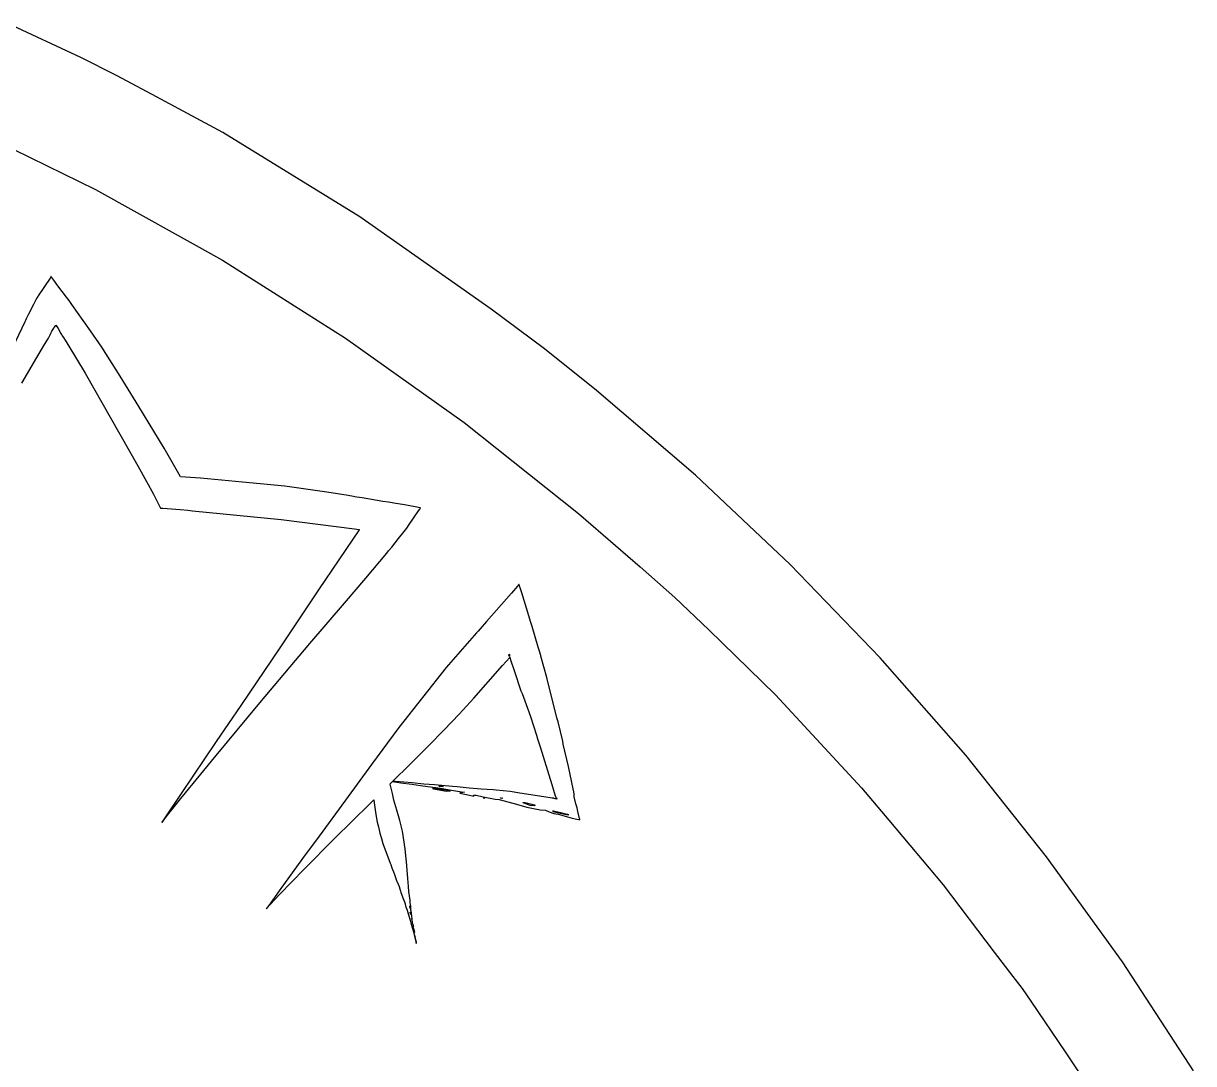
# Model space of a CAD drawing. Extents: x 0 to 162, y 0 to 357.
# Drawn here: x 111.96 to 143.79, y 322.48 to 350.76 of the extents above; entities that cross this region are included whole.
import ezdxf

# ---------------------------------------------------------------- set-up
doc = ezdxf.new("R2010")
doc.units = 0

msp = doc.modelspace()

# ---------------------------------------------------------------- linework, layer by layer
at = {"layer": 'Layer 1'}
for p, q in [((113.521308, 349.831171), (111.538068, 350.755561)), ((114.497, 349.337), (113.521308, 349.831171)), ((115.46371, 348.82456), (114.497, 349.337)), ((117.38897, 347.78709), (115.46371, 348.82456)), ((110.364832, 347.977028), (113.918583, 346.242206)), ((121.110016, 345.502498), (117.38897, 347.78709)), ((113.918583, 346.242206), (117.372853, 344.31691)), ((124.68335, 342.99315), (121.110016, 345.502498)), ((117.372853, 344.31691), (120.719833, 342.205218)), ((112.688108, 343.832971), (112.366093, 343.354382)), ((112.707339, 343.86526), (112.688108, 343.832971)), ((112.712075, 343.873368), (112.707339, 343.86526)), ((112.714657, 343.876024), (112.712075, 343.873368)), ((112.718247, 343.871074), (112.714657, 343.876024)), ((112.73231, 343.851341), (112.718247, 343.871074)), ((112.78885, 343.773058), (112.73231, 343.851341)), ((112.90179, 343.619651), (112.78885, 343.773058)), ((113.131253, 343.319223), (112.90179, 343.619651)), ((112.235072, 343.115733), (112.104482, 342.854912)), ((112.300798, 343.244169), (112.235072, 343.115733)), ((112.33366, 343.304872), (112.300798, 343.244169)), ((112.349877, 343.33221), (112.33366, 343.304872)), ((112.366093, 343.354382), (112.349877, 343.33221)), ((113.206736, 343.220564), (113.131253, 343.319223)), ((113.283083, 343.115947), (113.206736, 343.220564)), ((113.434337, 342.901478), (113.283083, 343.115947)), ((112.104482, 342.854912), (112.039616, 342.72461)), ((113.583726, 342.684929), (113.434337, 342.901478)), ((126.13663, 341.91313), (124.68335, 342.99315)), ((112.001287, 342.645246), (111.411912, 341.405786)), ((112.017374, 342.67883), (112.001287, 342.645246)), ((112.039616, 342.72461), (112.017374, 342.67883)), ((112.738937, 342.393601), (112.769502, 342.447488)), ((112.769502, 342.447488), (112.785718, 342.470521)), ((112.785718, 342.470521), (112.802369, 342.491687)), ((112.802369, 342.491687), (112.83351, 342.535457)), ((112.83351, 342.535457), (112.840972, 342.547223)), ((112.840972, 342.547223), (112.844703, 342.553322)), ((112.844703, 342.553322), (112.849438, 342.548442)), ((112.849438, 342.548442), (112.869959, 342.517804)), ((112.869959, 342.517804), (112.904545, 342.465068)), ((112.904545, 342.465068), (112.98018, 342.329525)), ((113.658348, 342.576942), (113.583726, 342.684929)), ((113.695805, 342.523128), (113.658348, 342.576942)), ((113.720056, 342.489117), (113.695805, 342.523128)), ((114.017112, 342.073308), (113.720056, 342.489117)), ((112.537456, 342.024353), (112.640205, 342.200005)), ((112.640205, 342.200005), (112.687849, 342.290124)), ((112.687849, 342.290124), (112.710235, 342.336126)), ((112.710235, 342.336126), (112.713537, 342.348183)), ((112.713537, 342.348183), (112.715688, 342.359088)), ((112.715688, 342.359088), (112.738937, 342.393601)), ((112.98018, 342.329525), (112.996682, 342.299677)), ((112.996682, 342.299677), (112.998691, 342.296008)), ((112.998691, 342.296008), (113.002854, 342.289119)), ((113.002854, 342.289119), (113.017922, 342.265082)), ((113.017922, 342.265082), (113.047914, 342.216938)), ((113.047914, 342.216938), (113.167743, 342.024711)), ((120.719833, 342.205218), (123.951715, 339.911208)), ((112.328942, 341.675493), (112.537456, 342.024353)), ((113.167743, 342.024711), (113.638438, 341.251076)), ((114.096329, 341.957357), (114.017112, 342.073308)), ((114.593, 341.167), (114.096329, 341.957357)), ((127.5503, 340.7742), (126.13663, 341.91313)), ((111.922105, 340.976192), (112.328942, 341.675493)), ((113.638438, 341.251076), (114.58299, 339.589426)), ((115.099732, 340.339434), (114.593, 341.167)), ((130.239281, 338.473839), (127.5503, 340.7742)), ((115.78784, 339.208394), (115.099732, 340.339434)), ((123.951715, 339.911208), (127.06069, 337.438958)), ((114.58299, 339.589426), (115.070193, 338.728897)), ((116.155358, 338.5741), (115.78784, 339.208394)), ((115.070193, 338.728897), (115.311281, 338.301331)), ((115.311281, 338.301331), (115.497982, 337.957709)), ((116.234143, 338.434965), (116.155358, 338.5741)), ((116.237014, 338.435681), (116.234143, 338.434965)), ((116.779606, 338.391483), (116.237014, 338.435681)), ((117.919036, 338.289378), (116.779606, 338.391483)), ((132.81147, 336.05233), (130.239281, 338.473839)), ((119.072096, 338.174288), (117.919036, 338.289378)), ((120.217696, 338.015355), (119.072096, 338.174288)), ((120.792435, 337.921431), (120.217696, 338.015355)), ((115.497982, 337.957709), (115.60848, 337.743023)), ((115.60848, 337.743023), (115.663442, 337.635324)), ((120.93665, 337.896677), (120.792435, 337.921431)), ((120.972814, 337.890435), (120.93665, 337.896677)), ((121.028352, 337.881322), (120.972814, 337.890435)), ((121.171139, 337.85829), (121.028352, 337.881322)), ((121.74114, 337.765439), (121.171139, 337.85829)), ((121.889383, 337.741184), (121.74114, 337.765439)), ((122.033881, 337.716431), (121.889383, 337.741184)), ((122.322758, 337.666562), (122.033881, 337.716431)), ((122.611635, 337.616327), (122.322758, 337.666562)), ((115.663442, 337.635324), (115.690996, 337.581437)), ((115.690996, 337.581437), (115.749698, 337.576413)), ((115.749698, 337.576413), (116.226278, 337.540681)), ((116.226278, 337.540681), (116.43738, 337.523319)), ((116.43738, 337.523319), (116.560796, 337.511183)), ((116.560796, 337.511183), (118.968236, 337.275045)), ((122.45237, 337.132089), (122.707524, 337.503493)), ((122.756, 337.591), (122.611635, 337.616327)), ((122.707524, 337.503493), (122.739525, 337.55006)), ((122.739525, 337.55006), (122.755453, 337.57338)), ((122.755453, 337.57338), (122.763488, 337.585075)), ((122.765215, 337.590169), (122.756, 337.591)), ((122.763488, 337.585075), (122.765498, 337.587945)), ((122.765498, 337.587945), (122.765215, 337.590169)), ((127.06069, 337.438958), (128.73109, 335.984948)), ((118.968236, 337.275045), (120.964396, 337.01616)), ((122.356651, 336.993535), (122.388511, 337.039673)), ((122.388511, 337.039673), (122.45237, 337.132089)), ((121.092702, 336.987103), (119.990432, 335.357173)), ((120.964396, 337.01616), (121.090549, 336.999371)), ((121.090549, 336.999371), (121.100308, 336.998078)), ((121.100308, 336.998078), (121.092702, 336.987103)), ((121.980811, 336.523621), (122.166939, 336.75589)), ((122.166939, 336.75589), (122.31891, 336.94589)), ((122.31891, 336.94589), (122.356651, 336.993535)), ((121.847066, 336.360026), (121.894851, 336.416854)), ((121.894851, 336.416854), (121.980811, 336.523621)), ((121.271178, 335.68017), (121.655341, 336.133215)), ((121.655341, 336.133215), (121.847066, 336.360026)), ((128.73109, 335.984948), (129.681955, 335.148242)), ((135.263027, 333.51426), (132.81147, 336.05233)), ((120.693712, 335.001533), (121.271178, 335.68017)), ((125.396631, 335.460817), (125.231455, 335.271675)), ((125.437672, 335.507743), (125.396631, 335.460817)), ((125.442122, 335.507813), (125.437672, 335.507743)), ((125.445422, 335.497983), (125.442122, 335.507813)), ((125.452023, 335.478394), (125.445422, 335.497983)), ((125.465225, 335.43929), (125.452023, 335.478394)), ((125.517749, 335.2833), (125.465225, 335.43929)), ((119.990432, 335.357173), (118.939252, 333.783563)), ((125.231455, 335.271675), (124.55741, 334.499403)), ((125.707605, 334.651089), (125.517749, 335.2833)), ((129.681955, 335.148242), (130.600675, 334.27674)), ((119.755042, 333.899773), (120.693712, 335.001533)), ((124.55741, 334.499403), (124.386925, 334.301001)), ((125.751231, 334.502056), (125.707605, 334.651089)), ((125.794569, 334.360273), (125.751231, 334.502056)), ((124.286474, 334.188638), (123.462609, 333.247027)), ((124.330529, 334.236136), (124.286474, 334.188638)), ((124.386925, 334.301001), (124.330529, 334.236136)), ((125.880099, 334.080873), (125.794569, 334.360273)), ((130.600675, 334.27674), (132.416165, 332.50789)), ((118.388302, 332.286993), (119.755042, 333.899773)), ((125.963476, 333.805345), (125.880099, 334.080873)), ((118.939252, 333.783563), (117.878, 332.215)), ((124.993668, 333.302349), (125.187837, 333.524638)), ((125.16444, 333.575881), (125.172, 333.609)), ((125.168027, 333.570071), (125.16444, 333.575881)), ((125.175489, 333.560599), (125.168027, 333.570071)), ((125.172, 333.609), (125.172334, 333.608893)), ((125.172334, 333.608893), (125.181661, 333.599566)), ((125.183095, 333.553137), (125.175489, 333.560599)), ((125.181085, 333.578537), (125.179076, 333.569568)), ((125.179076, 333.569568), (125.183095, 333.553137)), ((125.183382, 333.590303), (125.181085, 333.578537)), ((125.181661, 333.599566), (125.184099, 333.595614)), ((125.184099, 333.595614), (125.183382, 333.590303)), ((125.187837, 333.524638), (125.190995, 333.528442)), ((125.190995, 333.528442), (125.213096, 333.460779)), ((126.004376, 333.669015), (125.963476, 333.805345)), ((126.024608, 333.601281), (126.004376, 333.669015)), ((126.032511, 333.574016), (126.024608, 333.601281)), ((126.037534, 333.55579), (126.032511, 333.574016)), ((126.193809, 332.974881), (126.037534, 333.55579)), ((123.462609, 333.247027), (122.168059, 331.622397)), ((124.603047, 332.859636), (124.993668, 333.302349)), ((125.213096, 333.460779), (125.307807, 333.170322)), ((137.590115, 330.864214), (135.263027, 333.51426)), ((125.307807, 333.170322), (125.491065, 332.619837)), ((126.4702, 331.879651), (126.193809, 332.974881)), ((124.2097, 332.419576), (124.603047, 332.859636)), ((125.491065, 332.619837), (125.523066, 332.538685)), ((117.205822, 330.862123), (118.388302, 332.286993)), ((123.813051, 331.982389), (124.2097, 332.419576)), ((125.523066, 332.538685), (125.635718, 332.239837)), ((132.416165, 332.50789), (133.976925, 330.82371)), ((117.878, 332.215), (117.205104, 331.235362)), ((123.4032, 331.558113), (123.813051, 331.982389)), ((125.635718, 332.239837), (125.755544, 331.914717)), ((122.168059, 331.622397), (121.425993, 330.615567)), ((125.755544, 331.914717), (125.913, 331.411)), ((126.502921, 331.770372), (126.4702, 331.879651)), ((126.627483, 331.249591), (126.502921, 331.770372)), ((122.976557, 331.116692), (123.4032, 331.558113)), ((125.913, 331.411), (125.941843, 331.306457)), ((125.941843, 331.306457), (126.016324, 331.089406)), ((117.205104, 331.235362), (116.251369, 329.822842)), ((122.44114, 330.584644), (122.976557, 331.116692)), ((126.016324, 331.089406), (126.333612, 330.067936)), ((126.639681, 331.168799), (126.627483, 331.249591)), ((126.783896, 330.557105), (126.639681, 331.168799)), ((116.246346, 329.688603), (117.205822, 330.862123)), ((133.976925, 330.82371), (134.757452, 329.981404)), ((139.788894, 328.106779), (137.590115, 330.864214)), ((121.425993, 330.615567), (120.722, 329.64)), ((122.037317, 330.187995), (122.44114, 330.584644)), ((126.916639, 329.952806), (126.783896, 330.557105)), ((121.929726, 330.083194), (121.995309, 330.147199)), ((121.935038, 330.074298), (121.929726, 330.083194)), ((122.00392, 329.822446), (121.935038, 330.074298)), ((121.995309, 330.147199), (122.22865, 330.114766)), ((122.00187, 330.153564), (122.037317, 330.187995)), ((122.034591, 330.155714), (122.00187, 330.153564)), ((122.077785, 330.15263), (122.034591, 330.155714)), ((122.530401, 330.111086), (122.077785, 330.15263)), ((122.22865, 330.114766), (122.523984, 330.075444)), ((122.523984, 330.075444), (122.76249, 330.042941)), ((122.850418, 330.083101), (122.530401, 330.111086)), ((122.76249, 330.042941), (123.234907, 329.981665)), ((123.146325, 330.056911), (122.850418, 330.083101)), ((123.627499, 330.018382), (123.146325, 330.056911)), ((123.294714, 330.019113), (123.263, 330.026933)), ((123.263, 330.026933), (123.282948, 330.026719)), ((123.282948, 330.026719), (123.383402, 330.012656)), ((126.333612, 330.067936), (126.427609, 329.764638)), ((116.251369, 329.822842), (115.829032, 329.186468)), ((122.038069, 329.646579), (122.00392, 329.822446)), ((123.114, 329.963), (123.083433, 329.963141)), ((123.083433, 329.963141), (123.114717, 329.952166)), ((123.248897, 329.942621), (123.114, 329.963)), ((123.114, 329.963), (123.114, 329.963)), ((123.114717, 329.952166), (123.465875, 329.888592)), ((123.234907, 329.981665), (123.355165, 329.958703)), ((123.575659, 329.898637), (123.248897, 329.942621)), ((123.295, 330.019), (123.294714, 330.019113)), ((123.383402, 330.012656), (123.295, 330.019)), ((123.355165, 329.958703), (123.448581, 329.939402)), ((123.448581, 329.939402), (123.606004, 329.917733)), ((123.465875, 329.888592), (123.575659, 329.898637)), ((123.606004, 329.917733), (123.87609, 329.873605)), ((123.76182, 330.007689), (123.627499, 330.018382)), ((124.087434, 329.972674), (123.76182, 330.007689)), ((123.954587, 329.858681), (123.830886, 329.834285)), ((123.830886, 329.834285), (124.007684, 329.797834)), ((123.87609, 329.873605), (123.954587, 329.858681)), ((124.007684, 329.797834), (124.213901, 329.75672)), ((124.410894, 329.947347), (124.087434, 329.972674)), ((124.213901, 329.75672), (124.2073, 329.781837)), ((124.2073, 329.781837), (124.277762, 329.77674)), ((124.277762, 329.77674), (124.467331, 329.738784)), ((124.737512, 329.921383), (124.410894, 329.947347)), ((124.479111, 329.711172), (124.464043, 329.710811)), ((124.464043, 329.710811), (124.486, 329.705)), ((124.467331, 329.738784), (124.792516, 329.673634)), ((124.508245, 329.702488), (124.479111, 329.711172)), ((124.486, 329.705), (124.508245, 329.702488)), ((124.819597, 329.913633), (124.737512, 329.921383)), ((125.196155, 329.875101), (124.819597, 329.913633)), ((124.932537, 329.703182), (124.936556, 329.707345)), ((124.984774, 329.693711), (124.932537, 329.703182)), ((124.936556, 329.707345), (124.989509, 329.697227)), ((125.465516, 329.836857), (125.196155, 329.875101)), ((126.117892, 329.734537), (125.465516, 329.836857)), ((126.118, 329.734), (126.117892, 329.734537)), ((126.346098, 329.70148), (126.118, 329.734)), ((126.427609, 329.764638), (126.431484, 329.75222)), ((126.431484, 329.75222), (126.432777, 329.746765)), ((126.432777, 329.746765), (126.435503, 329.73586)), ((126.435503, 329.73586), (126.440526, 329.723724)), ((126.440526, 329.723724), (126.454446, 329.705069)), ((126.454446, 329.705069), (126.467792, 329.683688)), ((126.931275, 329.871151), (126.916639, 329.952806)), ((126.938736, 329.805568), (126.931275, 329.871151)), ((126.940746, 329.773567), (126.938736, 329.805568)), ((126.941607, 329.757568), (126.940746, 329.773567)), ((126.943616, 329.738408), (126.941607, 329.757568)), ((126.988678, 329.539941), (126.943616, 329.738408)), ((134.757452, 329.981404), (135.496648, 329.102505)), ((115.87725, 329.232532), (116.246346, 329.688603)), ((120.722, 329.64), (120.008924, 328.667248)), ((120.422362, 328.603544), (121.379972, 329.545085)), ((121.379972, 329.545085), (121.489325, 329.652281)), ((121.489325, 329.652281), (121.500086, 329.570126)), ((121.500086, 329.570126), (121.546438, 329.258575)), ((122.115993, 329.368108), (122.038069, 329.646579)), ((124.792516, 329.673634), (124.899427, 329.660431)), ((124.899427, 329.660431), (125.368401, 329.535294)), ((124.985, 329.694), (124.984774, 329.693711)), ((124.989509, 329.697227), (124.985, 329.694)), ((125.368401, 329.535294), (125.650248, 329.45816)), ((125.547313, 329.580342), (125.582187, 329.583571)), ((125.555063, 329.571229), (125.547313, 329.580342)), ((125.745495, 329.500409), (125.555063, 329.571229)), ((125.582187, 329.583571), (125.611891, 329.577901)), ((125.611891, 329.577901), (125.792996, 329.536132)), ((125.650248, 329.45816), (125.834796, 329.413027)), ((125.859868, 329.492876), (125.745495, 329.500409)), ((125.792996, 329.536132), (125.879099, 329.504989)), ((125.834796, 329.413027), (126.01719, 329.37837)), ((125.86, 329.493), (125.859868, 329.492876)), ((125.879099, 329.504989), (125.86, 329.493)), ((126.3748, 329.697963), (126.346098, 329.70148)), ((126.385849, 329.695525), (126.3748, 329.697963)), ((126.39819, 329.691291), (126.385849, 329.695525)), ((126.420579, 329.68261), (126.39819, 329.691291)), ((126.425171, 329.680959), (126.420579, 329.68261)), ((126.428185, 329.68261), (126.425171, 329.680959)), ((126.434498, 329.68469), (126.428185, 329.68261)), ((126.466499, 329.674502), (126.434498, 329.68469)), ((126.469943, 329.676511), (126.466499, 329.674502)), ((126.467792, 329.683688), (126.469943, 329.676511)), ((127.018526, 329.437049), (126.988678, 329.539941)), ((127.038042, 329.340396), (127.018526, 329.437049)), ((115.724846, 329.037451), (115.87725, 329.232532)), ((115.829032, 329.186468), (115.724846, 329.037451)), ((121.546438, 329.258575), (121.586765, 329.046259)), ((122.197933, 329.090926), (122.115993, 329.368108)), ((122.268681, 328.802983), (122.197933, 329.090926)), ((126.01719, 329.37837), (126.157251, 329.368397)), ((126.157251, 329.368397), (126.259715, 329.329077)), ((126.259715, 329.329077), (126.387578, 329.285897)), ((126.357687, 329.350154), (126.377206, 329.351948)), ((126.373616, 329.330638), (126.357687, 329.350154)), ((126.478806, 329.301287), (126.373616, 329.330638)), ((126.377206, 329.351948), (126.567494, 329.308467)), ((126.387578, 329.285897), (126.444406, 329.274058)), ((126.444406, 329.274058), (126.507977, 329.259349)), ((126.562183, 329.279186), (126.478806, 329.301287)), ((126.507977, 329.259349), (126.634263, 329.225982)), ((126.690478, 329.253222), (126.562183, 329.279186)), ((126.567494, 329.308467), (126.666655, 329.285576)), ((126.634263, 329.225982), (126.698124, 329.207183)), ((126.666655, 329.285576), (126.76309, 329.26613)), ((126.776725, 329.240736), (126.690478, 329.253222)), ((126.698124, 329.207183), (126.73041, 329.197353)), ((126.73041, 329.197353), (126.760978, 329.189318)), ((126.760978, 329.189318), (126.886403, 329.154661)), ((126.76309, 329.26613), (126.786913, 329.255011)), ((126.777, 329.241), (126.776725, 329.240736)), ((126.786913, 329.255011), (126.777, 329.241)), ((126.886403, 329.154661), (127.00996, 329.124464)), ((127.00996, 329.124464), (127.068221, 329.114848)), ((127.086691, 329.141858), (127.038042, 329.340396)), ((127.068221, 329.114848), (127.09477, 329.112122)), ((127.092, 329.126), (127.086691, 329.141858)), ((127.094341, 329.118226), (127.092, 329.126)), ((127.09549, 329.114275), (127.094341, 329.118226)), ((127.09477, 329.112122), (127.09549, 329.114275)), ((135.496648, 329.102505), (136.973748, 327.343345)), ((121.586765, 329.046259), (121.614891, 328.915954)), ((121.614891, 328.915954), (121.656942, 328.74267)), ((122.344316, 328.324679), (122.268681, 328.802983)), ((120.008924, 328.667248), (119.555159, 328.060437)), ((119.595627, 327.767267), (120.422362, 328.603544)), ((121.656942, 328.74267), (121.699132, 328.602177)), ((121.699132, 328.602177), (121.739171, 328.467427)), ((121.739171, 328.467427), (121.934186, 327.930923)), ((122.371869, 328.037453), (122.344316, 328.324679)), ((119.555159, 328.060437), (118.915125, 327.180604)), ((121.934186, 327.930923), (121.950114, 327.89367)), ((121.950114, 327.89367), (121.985702, 327.808498)), ((121.985702, 327.808498), (122.042387, 327.654089)), ((122.378042, 327.97797), (122.371869, 328.037453)), ((122.399567, 327.740469), (122.378042, 327.97797)), ((141.855527, 325.246541), (139.788894, 328.106779)), ((118.925889, 327.07593), (119.595627, 327.767267)), ((122.042387, 327.654089), (122.08056, 327.542154)), ((122.08056, 327.542154), (122.118158, 327.435889)), ((122.417064, 327.514663), (122.399567, 327.740469)), ((122.433151, 327.30077), (122.417064, 327.514663)), ((118.915125, 327.180604), (118.633425, 326.782019)), ((122.118158, 327.435889), (122.12562, 327.420246)), ((122.12562, 327.420246), (122.15102, 327.362557)), ((122.15102, 327.362557), (122.17728, 327.299559)), ((122.17728, 327.299559), (122.208133, 327.2014)), ((122.208133, 327.2014), (122.213156, 327.180879)), ((122.213156, 327.180879), (122.228941, 327.138546)), ((122.43717, 327.279459), (122.433151, 327.30077)), ((122.447646, 327.178141), (122.43717, 327.279459)), ((122.447502, 327.162571), (122.447646, 327.178141)), ((122.466016, 327.045613), (122.447502, 327.162571)), ((136.973748, 327.343345), (138.365748, 325.516015)), ((118.668584, 326.806572), (118.925889, 327.07593)), ((122.228941, 327.138546), (122.300408, 326.94309)), ((122.300408, 326.94309), (122.322077, 326.885186)), ((122.322077, 326.885186), (122.342454, 326.825776)), ((122.479935, 326.926433), (122.466016, 327.045613)), ((122.48094, 326.910216), (122.479935, 326.926433)), ((122.482232, 326.857692), (122.48094, 326.910216)), ((122.492709, 326.803951), (122.482232, 326.857692)), ((118.563017, 326.689944), (118.668584, 326.806572)), ((118.633425, 326.782019), (118.563017, 326.689944)), ((122.342454, 326.825776), (122.35738, 326.767074)), ((122.35738, 326.767074), (122.364986, 326.745475)), ((122.364986, 326.745475), (122.395839, 326.65399)), ((122.395839, 326.65399), (122.433724, 326.523321)), ((122.433724, 326.523321), (122.449797, 326.469134)), ((122.469413, 326.766054), (122.470994, 326.769003)), ((122.479172, 326.702554), (122.469413, 326.766054)), ((122.470994, 326.769003), (122.476446, 326.765052)), ((122.476446, 326.765052), (122.48362, 326.731467)), ((122.481611, 326.698603), (122.479172, 326.702554)), ((122.48563, 326.701617), (122.481611, 326.698603)), ((122.48362, 326.731467), (122.48563, 326.701617)), ((122.483908, 326.586532), (122.48419, 326.603609)), ((122.489648, 326.550297), (122.483908, 326.586532)), ((122.48419, 326.603609), (122.489499, 326.59959)), ((122.489499, 326.59959), (122.498, 326.576)), ((122.490941, 326.54434), (122.489648, 326.550297)), ((122.496822, 326.538743), (122.490941, 326.54434)), ((122.495291, 326.77245), (122.492709, 326.803951)), ((122.497156, 326.704152), (122.495291, 326.77245)), ((122.49572, 326.658503), (122.497156, 326.678823)), ((122.50634, 326.630376), (122.49572, 326.658503)), ((122.498259, 326.576561), (122.496822, 326.538743)), ((122.497156, 326.678823), (122.497156, 326.704152)), ((122.498, 326.576), (122.498259, 326.576561)), ((122.513946, 326.593925), (122.50634, 326.630376)), ((122.518681, 326.557044), (122.513946, 326.593925)), ((122.523705, 326.500718), (122.518681, 326.557044)), ((122.449797, 326.469134), (122.472614, 326.3948)), ((122.472614, 326.3948), (122.477494, 326.378583)), ((122.477494, 326.378583), (122.498014, 326.314079)), ((122.498014, 326.314079), (122.517962, 326.250014)), ((122.519067, 326.41397), (122.515765, 326.425307)), ((122.515765, 326.425307), (122.517058, 326.424302)), ((122.517058, 326.424302), (122.519067, 326.41397)), ((122.517962, 326.250014), (122.535177, 326.185436)), ((122.532888, 326.406865), (122.523705, 326.500718)), ((122.538056, 326.385842), (122.532888, 326.406865)), ((122.546805, 326.322125), (122.538056, 326.385842)), ((122.551972, 326.284959), (122.546805, 326.322125)), ((122.556135, 326.270967), (122.551972, 326.284959)), ((122.554, 326.325), (122.552851, 326.329377)), ((122.552851, 326.329377), (122.552995, 326.323707)), ((122.552995, 326.323707), (122.554, 326.325)), ((122.554, 326.325), (122.554, 326.325)), ((122.561873, 326.271898), (122.556135, 326.270967)), ((122.558861, 326.20625), (122.55642, 326.221676)), ((122.55642, 326.221676), (122.571776, 326.196559)), ((122.568618, 326.152794), (122.558861, 326.20625)), ((122.567328, 326.231359), (122.561873, 326.271898)), ((122.571776, 326.196559), (122.567328, 326.231359)), ((122.535177, 326.185436), (122.542927, 326.158744)), ((122.542927, 326.158744), (122.570337, 326.06274)), ((122.567271, 326.089646), (122.562964, 326.109594)), ((122.562964, 326.109594), (122.56814, 326.09187)), ((122.568704, 326.08563), (122.567271, 326.089646)), ((122.56814, 326.09187), (122.568704, 326.08563)), ((122.575219, 326.121584), (122.568618, 326.152794)), ((122.570337, 326.06274), (122.586121, 326.003544)), ((122.577516, 326.103143), (122.575219, 326.121584)), ((122.585836, 326.123765), (122.57536, 326.145937)), ((122.57536, 326.145937), (122.589, 326.081)), ((122.581103, 326.079391), (122.577516, 326.103143)), ((122.601195, 325.985109), (122.581103, 326.079391)), ((122.596456, 326.054164), (122.585836, 326.123765)), ((122.586121, 326.003544), (122.602772, 325.939325)), ((122.589, 326.081), (122.594024, 326.054237)), ((122.589, 326.081), (122.589, 326.081)), ((122.594024, 326.054237), (122.596174, 326.048065)), ((122.596174, 326.048065), (122.596456, 326.054164)), ((122.610954, 325.937465), (122.601195, 325.985109)), ((122.602772, 325.939325), (122.625302, 325.848271)), ((122.622864, 325.878269), (122.610954, 325.937465)), ((122.639653, 325.793385), (122.622864, 325.878269)), ((122.625302, 325.848271), (122.627599, 325.83959)), ((122.627599, 325.83959), (122.631618, 325.826673)), ((122.631618, 325.826673), (122.640802, 325.784483)), ((122.643816, 325.771501), (122.639653, 325.793385)), ((122.640802, 325.784483), (122.643816, 325.771501)), ((122.647288, 325.755789), (122.644847, 325.767485)), ((122.644847, 325.767485), (122.647, 325.757)), ((122.647, 325.757), (122.649009, 325.747887)), ((122.649009, 325.747887), (122.647288, 325.755789)), ((138.365748, 325.516015), (138.869023, 324.853166)), ((143.786175, 322.288086), (141.855527, 325.246541)), ((138.869023, 324.853166), (139.120155, 324.52138)), ((139.120155, 324.52138), (139.355218, 324.177972)), ((139.355218, 324.177972), (140.29489, 322.803912)), ((140.29489, 322.803912), (141.223513, 321.422742))]:
    msp.add_line(p, q, dxfattribs=at)

doc.saveas('drawing.dxf')
